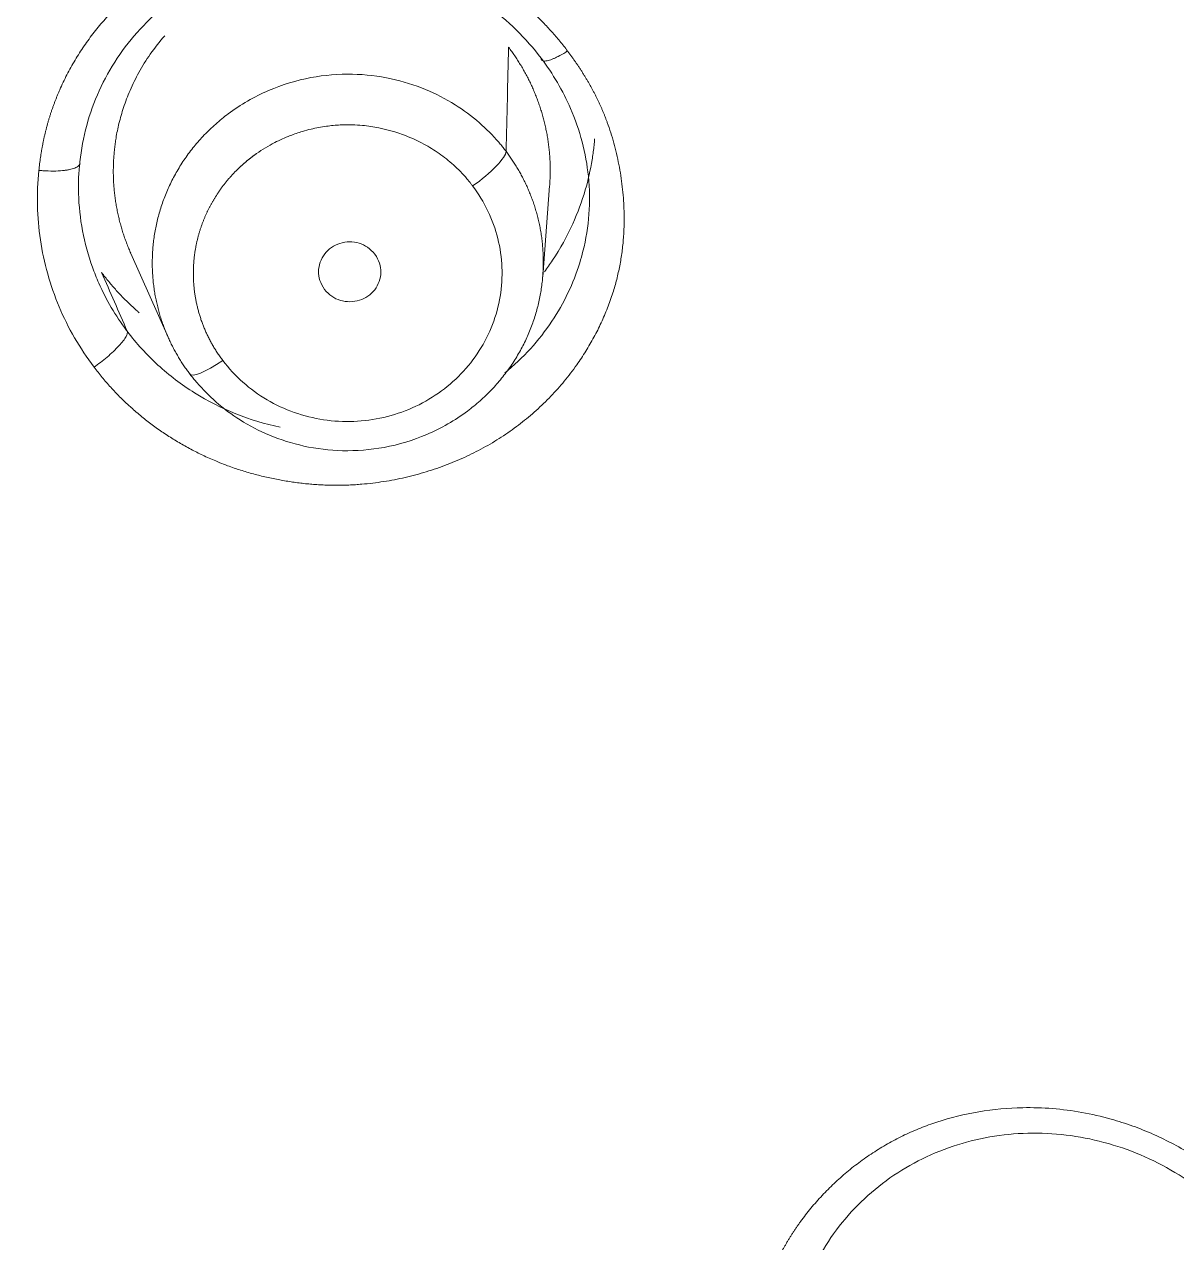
# Model space of a CAD drawing. Extents: x 6534 to 7663, y 0 to 827.
# Drawn here: x 7141.12 to 7149.49, y 554.48 to 563.33 of the extents above; entities that cross this region are included whole.
import ezdxf

# ---------------------------------------------------------------- set-up
doc = ezdxf.new("R2010")
doc.units = 0
doc.header["$LTSCALE"] = 30
doc.header["$MEASUREMENT"] = 0
doc.layers.add('1', color=7, linetype='CONTINUOUS')

msp = doc.modelspace()

# ---------------------------------------------------------------- linework, layer by layer
at = {"layer": '1', "color": 7, "linetype": 'Continuous', "lineweight": 13}
for p, q in [((7144.8708, 563.0797), (7144.8708, 563.0797)), ((7142.316, 560.7919), (7142.3169, 560.7897))]:
    msp.add_line(p, q, dxfattribs=at)
at = {"layer": '1', "color": 7, "linetype": 'Continuous', "lineweight": 18}
for p, q in [((7144.8824, 561.4935), (7144.9324, 562.1544)), ((7141.8908, 561.6624), (7142.1609, 561.0539))]:
    msp.add_line(p, q, dxfattribs=at)
for centre, major_axis, ratio, start_param, end_param in [((7103.3945, 533.9208), (62.577, 0), 0.961466, 0, 3.141593), ((7103.3945, 533.3075), (-60.5, 0), 0.961466, 2.420581, 4.712389), ((7103.3945, 533.4449), (60, 0), 0.961466, 4.72417, 7.853982), ((7103.3945, 533.4449), (-59.925, 0), 0.961466, 1.570796, 4.712389), ((7144.3731, 562.2353), (0.2396, 0.1806), 0.222596, 4.546714, 6.108598), ((7142.5582, 560.9676), (-0.2396, -0.1806), 0.222645, 6.229923, 7.687188)]:
    msp.add_ellipse(centre, major_axis=major_axis, ratio=ratio, start_param=start_param, end_param=end_param, dxfattribs=at)
at = {"layer": '1', "color": 7, "linetype": 'Continuous', "lineweight": 13}
for centre, major_axis, start_param, end_param in [((7103.3945, 533.6014), (61.9628, 0), 0.423959, 1.570796), ((7103.3945, 533.3075), (-59.425, 0), 1.570796, 4.70194), ((7103.3945, 533.3075), (-57.948, 0), 1.579187, 4.712389), ((7103.3945, 533.3519), (57.4031, 0), 4.721079, 7.853982)]:
    msp.add_ellipse(centre, major_axis=major_axis, ratio=0.961466, start_param=start_param, end_param=end_param, dxfattribs=at)
at = {"layer": '1', "color": 7, "linetype": 'Continuous', "lineweight": 18}
for points, knots in [([(7162.4657, 559.736), (7161.796, 561.5136), (7160.3818, 564.7819), (7157.9853, 569.1785), (7155.6445, 572.7775), (7153.4224, 575.7514), (7150.7787, 578.9033), (7147.1446, 582.6541), (7141.8762, 587.0998), (7135.6459, 591.1806), (7128.661, 594.6275), (7121.1835, 597.2821), (7112.6318, 599.1261), (7106.5858, 599.5652), (7103.3945, 599.5674)], [0, 0, 0, 0, 0.07653, 0.143833, 0.201258, 0.248805, 0.292455, 0.365644, 0.456731, 0.565701, 0.659195, 0.762747, 0.87635, 1, 1, 1, 1]), ([(7166.2936, 539.0744), (7166.2935, 540.2478), (7166.258, 541.4096), (7166.1199, 543.7065), (7166.0175, 544.8416), (7165.7502, 547.0816), (7165.5853, 548.1865), (7165.1975, 550.3635), (7164.9745, 551.4355), (7164.4752, 553.5441), (7164.1987, 554.5807), (7163.5967, 556.6166), (7163.2712, 557.6159), (7162.5755, 559.5754), (7161.8352, 561.4959), (7160.604, 564.2559), (7159.2649, 566.8924), (7157.8306, 569.4036), (7156.3131, 571.7885), (7154.7243, 574.0471), (7153.0753, 576.1799), (7151.3771, 578.1885), (7150.2189, 579.4458), (7149.343, 580.3589), (7148.9032, 580.8079), (7148.3874, 581.3188), (7148.1289, 581.571), (7147.9995, 581.6963), (7147.9347, 581.7587), (7147.9023, 581.7899), (7147.8862, 581.8055), (7147.8781, 581.8133), (7147.874, 581.8172), (7147.872, 581.8191), (7147.871, 581.8201), (7147.8705, 581.8205), (7147.8703, 581.8208), (7147.8701, 581.8209), (7146.3686, 583.2641), (7144.7968, 584.6285), (7141.532, 587.1895), (7139.839, 588.3862), (7136.3513, 590.6036), (7134.5567, 591.6244), (7130.8862, 593.4839), (7129.0103, 594.3227), (7125.1973, 595.8143), (7123.2602, 596.4671), (7119.3451, 597.585), (7117.3671, 598.0499), (7113.3896, 598.7921), (7111.3902, 599.0693), (7107.3893, 599.4377), (7105.3878, 599.529), (7103.3945, 599.5291)], [0, 0, 0, 0, 0.03125, 0.03125, 0.0625, 0.0625, 0.09375, 0.09375, 0.125, 0.125, 0.15625, 0.15625, 0.1875, 0.1875, 0.21875, 0.25, 0.28125, 0.3125, 0.34375, 0.375, 0.40625, 0.4375, 0.46875, 0.46875, 0.484375, 0.492187, 0.496094, 0.498047, 0.499023, 0.499512, 0.499756, 0.499878, 0.499939, 0.499969, 0.499985, 0.499992, 0.499992, 0.5, 0.5, 0.5625, 0.5625, 0.625, 0.625, 0.6875, 0.6875, 0.75, 0.75, 0.8125, 0.8125, 0.875, 0.875, 0.9375, 0.9375, 1, 1, 1, 1]), ([(7141.2232, 562.2659), (7141.224, 562.2738), (7141.2256, 562.2896), (7141.2284, 562.3132), (7141.2314, 562.3367), (7141.2346, 562.3601), (7141.2381, 562.3835), (7141.2419, 562.4067), (7141.246, 562.4298), (7141.2503, 562.4529), (7141.2549, 562.4758), (7141.2598, 562.4986), (7141.2649, 562.5214), (7141.2703, 562.544), (7141.276, 562.5666), (7141.2819, 562.589), (7141.2881, 562.6114), (7141.2946, 562.6336), (7141.3013, 562.6558), (7141.3083, 562.6778), (7141.3156, 562.6998), (7141.3231, 562.7216), (7141.331, 562.7434), (7141.3391, 562.765), (7141.3474, 562.7866), (7141.356, 562.808), (7141.365, 562.8294), (7141.3871, 562.8808), (7141.4254, 562.961), (7141.4846, 563.0675), (7141.5506, 563.1705), (7141.6236, 563.2699), (7141.7027, 563.3649), (7141.7874, 563.4549), (7141.8776, 563.5389), (7141.9731, 563.617), (7142.0741, 563.6893), (7142.2322, 563.7877), (7142.4588, 563.8967), (7142.7285, 563.9783), (7142.9737, 564.021), (7143.1882, 564.0368), (7143.3866, 564.0318), (7143.567, 564.0123), (7143.728, 563.9828), (7143.8866, 563.9418), (7144.0421, 563.8894), (7144.1933, 563.8265), (7144.339, 563.7539), (7144.4788, 563.6717), (7144.5804, 563.6021), (7144.6477, 563.5514), (7144.6836, 563.5232), (7144.7189, 563.4944), (7144.7535, 563.4648), (7144.7874, 563.4346), (7144.8207, 563.4037), (7144.8533, 563.3721), (7144.8852, 563.3399), (7144.9165, 563.3069), (7144.9471, 563.2734), (7144.9771, 563.2391), (7145.0063, 563.2042), (7145.035, 563.1687), (7145.0535, 563.1445), (7145.0627, 563.1324)], [0, 0, 0, 0, 0.004808, 0.009602, 0.014384, 0.019154, 0.023912, 0.02866, 0.033398, 0.038126, 0.042845, 0.047557, 0.05226, 0.056957, 0.061648, 0.066333, 0.071014, 0.07569, 0.080363, 0.085032, 0.0897, 0.094366, 0.099031, 0.103696, 0.108362, 0.113029, 0.117698, 0.122369, 0.146918, 0.171464, 0.196094, 0.220898, 0.245964, 0.270767, 0.295482, 0.320205, 0.345031, 0.370057, 0.431928, 0.494712, 0.536844, 0.578841, 0.621121, 0.653054, 0.684794, 0.716518, 0.748402, 0.780162, 0.811677, 0.843107, 0.874609, 0.883533, 0.892446, 0.901353, 0.910257, 0.919161, 0.928071, 0.93699, 0.945922, 0.954871, 0.96384, 0.972834, 0.981856, 0.99091, 1, 1, 1, 1]), ([(7141.5202, 562.3273), (7141.5298, 562.4165), (7141.5465, 562.505), (7141.5936, 562.6782), (7141.6242, 562.7628), (7141.6984, 562.9263), (7141.7421, 563.0051), (7141.8415, 563.1547), (7141.8972, 563.2256), (7142.0195, 563.3578), (7142.0859, 563.4191), (7142.2279, 563.5308), (7142.3034, 563.5812), (7142.4617, 563.6698), (7142.5445, 563.7081), (7142.7153, 563.7721), (7142.8035, 563.7977), (7142.983, 563.8357), (7143.0745, 563.8482), (7143.2589, 563.8599), (7143.3518, 563.8591), (7143.537, 563.8444), (7143.6294, 563.8306), (7143.8115, 563.7901), (7143.9013, 563.7635), (7144.0764, 563.698), (7144.1617, 563.6592), (7144.3258, 563.5705), (7144.4047, 563.5205), (7144.554, 563.4103), (7144.6245, 563.3501), (7144.7555, 563.2211), (7144.816, 563.1521), (7144.8708, 563.0796)], [0, 0, 0, 0, 0.0625, 0.0625, 0.125, 0.125, 0.1875, 0.1875, 0.25, 0.25, 0.3125, 0.3125, 0.375, 0.375, 0.4375, 0.4375, 0.5, 0.5, 0.5625, 0.5625, 0.625, 0.625, 0.6875, 0.6875, 0.75, 0.75, 0.8125, 0.8125, 0.875, 0.875, 0.9375, 0.9375, 1, 1, 1, 1]), ([(7141.8901, 561.664), (7141.8855, 561.6744), (7141.8759, 561.6967), (7141.8622, 561.731), (7141.8488, 561.7671), (7141.8363, 561.8035), (7141.8248, 561.8403), (7141.8142, 561.8775), (7141.8046, 561.915), (7141.796, 561.9528), (7141.7883, 561.9909), (7141.7817, 562.0292), (7141.776, 562.0678), (7141.7714, 562.1065), (7141.7678, 562.1455), (7141.7652, 562.1846), (7141.7637, 562.2239), (7141.7632, 562.2632), (7141.7638, 562.3027), (7141.7655, 562.3421), (7141.7682, 562.3817), (7141.772, 562.4212), (7141.7769, 562.4607), (7141.7862, 562.5227), (7141.8041, 562.6105), (7141.8373, 562.7265), (7141.8845, 562.8507), (7141.9485, 562.981), (7142.0318, 563.1149), (7142.0994, 563.2013), (7142.1368, 563.244), (7142.1368, 563.2441)], [0, 0, 0, 0, 0.020202, 0.04292, 0.065686, 0.088501, 0.111366, 0.134279, 0.157242, 0.180253, 0.203314, 0.226424, 0.249583, 0.272791, 0.296047, 0.319353, 0.342708, 0.366112, 0.389564, 0.413066, 0.436616, 0.460216, 0.483864, 0.507561, 0.571986, 0.643477, 0.722029, 0.807635, 0.900286, 0.999976, 1, 1, 1, 1]), ([(7144.6341, 563.16), (7144.6417, 563.1499), (7144.6568, 563.1296), (7144.6785, 563.0985), (7144.6994, 563.0668), (7144.7196, 563.0346), (7144.739, 563.0019), (7144.7576, 562.9686), (7144.7753, 562.9348), (7144.7923, 562.9005), (7144.8083, 562.8658), (7144.8235, 562.8306), (7144.8378, 562.795), (7144.8511, 562.7589), (7144.8636, 562.7225), (7144.8751, 562.6857), (7144.8857, 562.6485), (7144.8953, 562.6111), (7144.9039, 562.5733), (7144.9116, 562.5352), (7144.9183, 562.4969), (7144.9239, 562.4583), (7144.9285, 562.4196), (7144.9321, 562.3806), (7144.9347, 562.3415), (7144.9362, 562.3023), (7144.9367, 562.2629), (7144.9361, 562.2235), (7144.9346, 562.1866), (7144.933, 562.1628), (7144.9322, 562.1522)], [0, 0, 0, 0, 0.034936, 0.069948, 0.105036, 0.140199, 0.175438, 0.210753, 0.246144, 0.281611, 0.317155, 0.352775, 0.388471, 0.424244, 0.460094, 0.496021, 0.532025, 0.568106, 0.604264, 0.6405, 0.676813, 0.713204, 0.749672, 0.786219, 0.822843, 0.859546, 0.896327, 0.933186, 0.970124, 1, 1, 1, 1]), ([(7144.8708, 563.0797), (7144.9567, 562.966), (7145.1176, 562.6914), (7145.2444, 562.2083), (7145.2166, 561.8256), (7145.1597, 561.6218), (7145.1511, 561.5941)], [0, 0, 0, 0, 0.261834, 0.587853, 0.943566, 1, 1, 1, 1]), ([(7144.6157, 562.4042), (7144.6123, 562.4086), (7144.6055, 562.4175), (7144.5951, 562.4308), (7144.5845, 562.4439), (7144.5737, 562.4569), (7144.5235, 562.5162), (7144.4208, 562.6196), (7144.2433, 562.7514), (7144.028, 562.8625), (7143.7764, 562.941), (7143.4939, 562.9741), (7143.19, 562.9489), (7142.8799, 562.8547), (7142.6704, 562.7337), (7142.551, 562.6405), (7142.5066, 562.6028), (7142.4643, 562.5638), (7142.4241, 562.5235), (7142.3859, 562.482), (7142.3499, 562.4395), (7142.3159, 562.3961), (7142.2841, 562.3518), (7142.2544, 562.3069), (7142.2267, 562.2612), (7142.2012, 562.2151), (7142.1777, 562.1685), (7142.1563, 562.1216), (7142.1368, 562.0745), (7142.1194, 562.0272), (7142.104, 561.9797), (7142.0904, 561.9323), (7142.0788, 561.885), (7142.069, 561.8378), (7142.061, 561.7908), (7142.0548, 561.744), (7142.0503, 561.6977), (7142.0474, 561.6517), (7142.0462, 561.6061), (7142.0465, 561.5611), (7142.0484, 561.5166), (7142.0516, 561.4727), (7142.0563, 561.4295), (7142.0624, 561.3869), (7142.0697, 561.345), (7142.0782, 561.3039), (7142.0879, 561.2636), (7142.0988, 561.224), (7142.1107, 561.1853), (7142.1236, 561.1474), (7142.1375, 561.1104), (7142.1522, 561.0743), (7142.1678, 561.039), (7142.1842, 561.0047), (7142.2014, 560.9712), (7142.2192, 560.9387), (7142.2377, 560.9071), (7142.2567, 560.8764), (7142.2763, 560.8467), (7142.2963, 560.8178), (7142.3102, 560.7991), (7142.3171, 560.7898)], [0, 0, 0, 0, 0.003868, 0.007742, 0.011622, 0.015507, 0.019397, 0.06511, 0.115266, 0.16986, 0.228891, 0.292354, 0.360244, 0.432556, 0.509282, 0.522646, 0.535891, 0.549015, 0.562019, 0.574904, 0.587668, 0.600313, 0.612837, 0.625242, 0.637526, 0.649691, 0.661736, 0.673661, 0.685466, 0.697151, 0.708716, 0.720162, 0.731487, 0.742693, 0.753779, 0.764745, 0.775591, 0.786318, 0.796924, 0.807411, 0.817779, 0.828026, 0.838154, 0.848162, 0.858051, 0.867819, 0.877469, 0.886998, 0.896408, 0.905698, 0.914869, 0.92392, 0.932851, 0.941663, 0.950356, 0.958928, 0.967382, 0.975716, 0.98393, 0.992025, 1, 1, 1, 1]), ([(7144.894, 561.5293), (7144.9145, 561.5568), (7144.9926, 561.6675), (7145.1013, 561.863), (7145.193, 562.1103), (7145.2305, 562.2766), (7145.2444, 562.366), (7145.2478, 562.3892), (7145.2508, 562.4124), (7145.2535, 562.4357), (7145.2559, 562.4589), (7145.2576, 562.4785), (7145.2586, 562.4904), (7145.2589, 562.4945)], [0, 0, 0, 0, 0.097429, 0.385578, 0.637457, 0.853108, 0.875681, 0.898225, 0.920739, 0.943223, 0.965678, 0.988103, 1, 1, 1, 1]), ([(7141.6584, 561.4464), (7141.6415, 561.4847), (7141.5578, 561.6937), (7141.5015, 561.9926), (7141.512, 562.2513), (7141.5202, 562.3273)], [0, 0, 0, 0, 0.138665, 0.745525, 1, 1, 1, 1]), ([(7142.3171, 560.7898), (7142.3205, 560.7853), (7142.3274, 560.7763), (7142.3379, 560.763), (7142.3485, 560.7499), (7142.3591, 560.737), (7142.4088, 560.6785), (7142.5104, 560.5759), (7142.6864, 560.4446), (7142.9004, 560.3333), (7143.1514, 560.254), (7143.4342, 560.2199), (7143.7392, 560.2442), (7144.0512, 560.3383), (7144.2621, 560.46), (7144.3822, 560.5538), (7144.4267, 560.5916), (7144.4691, 560.6308), (7144.5094, 560.6712), (7144.5476, 560.7128), (7144.5837, 560.7555), (7144.6177, 560.799), (7144.6496, 560.8434), (7144.6793, 560.8886), (7144.707, 560.9343), (7144.7325, 560.9806), (7144.756, 561.0272), (7144.7774, 561.0743), (7144.7967, 561.1215), (7144.8141, 561.169), (7144.8295, 561.2165), (7144.8429, 561.264), (7144.8545, 561.3114), (7144.8642, 561.3586), (7144.8721, 561.4057), (7144.8783, 561.4524), (7144.8827, 561.4988), (7144.8854, 561.5448), (7144.8866, 561.5904), (7144.8862, 561.6354), (7144.8843, 561.6799), (7144.8809, 561.7237), (7144.8762, 561.7669), (7144.8701, 561.8094), (7144.8627, 561.8512), (7144.8541, 561.8922), (7144.8443, 561.9325), (7144.8334, 561.9719), (7144.8215, 562.0106), (7144.8086, 562.0483), (7144.7947, 562.0852), (7144.7799, 562.1212), (7144.7643, 562.1563), (7144.748, 562.1905), (7144.7309, 562.2238), (7144.7131, 562.2562), (7144.6947, 562.2876), (7144.6758, 562.3181), (7144.6563, 562.3477), (7144.6364, 562.3764), (7144.6226, 562.395), (7144.6157, 562.4042)], [0, 0, 0, 0, 0.003921, 0.007817, 0.011689, 0.015536, 0.019358, 0.064573, 0.114371, 0.16875, 0.227711, 0.291254, 0.359377, 0.43208, 0.50936, 0.522766, 0.53605, 0.549213, 0.562254, 0.575174, 0.587972, 0.600648, 0.613202, 0.625635, 0.637946, 0.650136, 0.662203, 0.674149, 0.685973, 0.697676, 0.709256, 0.720715, 0.732052, 0.743267, 0.75436, 0.765331, 0.776181, 0.786908, 0.797514, 0.807998, 0.81836, 0.8286, 0.838718, 0.848715, 0.858589, 0.868342, 0.877972, 0.887481, 0.896868, 0.906133, 0.915276, 0.924297, 0.933196, 0.941973, 0.950628, 0.959162, 0.967573, 0.975863, 0.98403, 0.992076, 1, 1, 1, 1]), ([(7141.6232, 560.8367), (7141.5189, 560.9748), (7141.3513, 561.2656), (7141.2123, 561.7597), (7141.2049, 562.0945), (7141.2232, 562.2658)], [0, 0, 0, 0, 0.333339, 0.666678, 1, 1, 1, 1]), ([(7141.6785, 561.5233), (7141.687, 561.5123), (7141.7038, 561.4902), (7141.7301, 561.4578), (7141.7572, 561.4258), (7141.785, 561.3943), (7141.8136, 561.3633), (7141.8429, 561.3328), (7141.873, 561.3029), (7141.9039, 561.2736), (7141.9304, 561.2495), (7141.9466, 561.2352), (7141.9522, 561.2303)], [0, 0, 0, 0, 0.10402, 0.208285, 0.312794, 0.417549, 0.522549, 0.627793, 0.733282, 0.839017, 0.944996, 1, 1, 1, 1]), ([(7146.4803, 554.0891), (7146.4828, 554.0967), (7146.4878, 554.1118), (7146.4956, 554.1344), (7146.5036, 554.1568), (7146.5119, 554.179), (7146.5204, 554.2012), (7146.5291, 554.2231), (7146.5381, 554.2449), (7146.5473, 554.2666), (7146.5568, 554.2881), (7146.5665, 554.3095), (7146.5764, 554.3307), (7146.5866, 554.3518), (7146.597, 554.3727), (7146.6077, 554.3934), (7146.6186, 554.4141), (7146.6298, 554.4345), (7146.6412, 554.4548), (7146.6528, 554.475), (7146.6647, 554.495), (7146.6768, 554.5149), (7146.6892, 554.5346), (7146.7018, 554.5541), (7146.7147, 554.5735), (7146.7278, 554.5928), (7146.7411, 554.6119), (7146.774, 554.6577), (7146.829, 554.7286), (7146.9103, 554.821), (7146.9975, 554.9085), (7147.0908, 554.9912), (7147.1893, 555.0684), (7147.2922, 555.1394), (7147.3992, 555.2035), (7147.5102, 555.2608), (7147.6254, 555.3112), (7147.8026, 555.3757), (7148.0496, 555.4367), (7148.3332, 555.4623), (7148.5842, 555.4548), (7148.7991, 555.427), (7148.9937, 555.3822), (7149.1672, 555.3268), (7149.3194, 555.2657), (7149.4667, 555.1937), (7149.6083, 555.1113), (7149.7433, 555.0196), (7149.8708, 554.9194), (7149.9903, 554.8111), (7150.075, 554.7228), (7150.1302, 554.6598), (7150.1594, 554.625), (7150.1877, 554.5897), (7150.2153, 554.5538), (7150.242, 554.5175), (7150.268, 554.4806), (7150.2932, 554.4432), (7150.3175, 554.4052), (7150.3411, 554.3668), (7150.3638, 554.3278), (7150.3857, 554.2883), (7150.4068, 554.2483), (7150.4272, 554.2078), (7150.44, 554.1805), (7150.4464, 554.1668)], [0, 0, 0, 0, 0.004808, 0.009602, 0.014384, 0.019154, 0.023913, 0.02866, 0.033398, 0.038126, 0.042845, 0.047556, 0.052259, 0.056955, 0.061645, 0.06633, 0.071009, 0.075685, 0.080356, 0.085025, 0.089692, 0.094357, 0.099021, 0.103684, 0.108348, 0.113014, 0.117681, 0.12235, 0.146916, 0.171479, 0.19613, 0.220956, 0.246047, 0.270868, 0.295601, 0.32034, 0.345183, 0.370225, 0.432124, 0.49494, 0.537084, 0.579096, 0.621393, 0.653313, 0.685037, 0.716739, 0.748597, 0.780298, 0.811763, 0.843149, 0.874616, 0.883542, 0.892458, 0.901366, 0.910271, 0.919177, 0.928087, 0.937006, 0.945937, 0.954884, 0.963852, 0.972843, 0.981863, 0.990914, 1, 1, 1, 1]), ([(7150.2297, 554.1554), (7150.1918, 554.2373), (7150.1475, 554.3168), (7150.0468, 554.4693), (7149.9905, 554.5422), (7149.8675, 554.6799), (7149.8007, 554.7447), (7149.6582, 554.8644), (7149.5825, 554.9194), (7149.424, 555.0186), (7149.3411, 555.0627), (7149.1701, 555.1388), (7149.082, 555.171), (7148.9022, 555.2225), (7148.8107, 555.2419), (7148.626, 555.2675), (7148.533, 555.2737), (7148.3474, 555.2725), (7148.2549, 555.2652), (7148.0724, 555.237), (7147.9824, 555.2161), (7147.807, 555.1612), (7147.7216, 555.1271), (7147.5575, 555.0463), (7147.4787, 554.9997), (7147.3297, 554.8949), (7147.2594, 554.8368), (7147.1292, 554.7103), (7147.0692, 554.642), (7146.9608, 554.497), (7146.9125, 554.4203), (7146.8287, 554.2604), (7146.7932, 554.1772), (7146.7644, 554.0918)], [0, 0, 0, 0, 0.0625, 0.0625, 0.125, 0.125, 0.1875, 0.1875, 0.25, 0.25, 0.3125, 0.3125, 0.375, 0.375, 0.4375, 0.4375, 0.5, 0.5, 0.5625, 0.5625, 0.625, 0.625, 0.6875, 0.6875, 0.75, 0.75, 0.8125, 0.8125, 0.875, 0.875, 0.9375, 0.9375, 1, 1, 1, 1])]:
    msp.add_open_spline(points, degree=3, knots=knots, dxfattribs=at)
at = {"layer": '1', "color": 7, "linetype": 'Continuous', "lineweight": 13}
for points, knots in [([(7145.0627, 563.1324), (7145.0676, 563.1259), (7145.0773, 563.113), (7145.0915, 563.0935), (7145.1055, 563.0739), (7145.1192, 563.0543), (7145.1327, 563.0347), (7145.1458, 563.015), (7145.1587, 562.9953), (7145.1714, 562.9755), (7145.1837, 562.9557), (7145.1958, 562.9359), (7145.2076, 562.916), (7145.2191, 562.896), (7145.2303, 562.8761), (7145.2413, 562.856), (7145.252, 562.836), (7145.2624, 562.8159), (7145.2725, 562.7957), (7145.2824, 562.7755), (7145.2919, 562.7553), (7145.3013, 562.735), (7145.3103, 562.7147), (7145.319, 562.6944), (7145.3275, 562.674), (7145.3357, 562.6535), (7145.3436, 562.6331), (7145.3578, 562.5952), (7145.3769, 562.5392), (7145.3992, 562.4641), (7145.4187, 562.387), (7145.4412, 562.2812), (7145.4619, 562.1471), (7145.4729, 562.004), (7145.4743, 561.8803), (7145.4695, 561.7763), (7145.4589, 561.6739), (7145.4425, 561.5731), (7145.4203, 561.4737), (7145.3908, 561.3712), (7145.3535, 561.2659), (7145.3078, 561.1585), (7145.2551, 561.0537), (7145.1958, 560.9516), (7145.1246, 560.8445), (7145.0406, 560.7345), (7144.9424, 560.624), (7144.8363, 560.5213), (7144.7216, 560.4255), (7144.5988, 560.3374), (7144.4683, 560.2577), (7144.3316, 560.1877), (7144.1877, 560.1267), (7144.0379, 560.0751), (7143.8835, 560.0338), (7143.727, 560.0036), (7143.6059, 559.989), (7143.5218, 559.9828), (7143.4751, 559.9803), (7143.4283, 559.9789), (7143.3816, 559.9784), (7143.3348, 559.979), (7143.288, 559.9805), (7143.2412, 559.9831), (7143.1944, 559.9867), (7143.1476, 559.9913), (7143.1007, 559.9969), (7143.0538, 560.0035), (7143.0069, 560.0111), (7142.96, 560.0196), (7142.9288, 560.0261), (7142.9132, 560.0294)], [0, 0, 0, 0, 0.004832, 0.009643, 0.014433, 0.019204, 0.023955, 0.028687, 0.033401, 0.038097, 0.042776, 0.047438, 0.052084, 0.056714, 0.061329, 0.065929, 0.070515, 0.075088, 0.079647, 0.084195, 0.08873, 0.093255, 0.097769, 0.102273, 0.106767, 0.111253, 0.115731, 0.120201, 0.135993, 0.152075, 0.16847, 0.185198, 0.219107, 0.252894, 0.274925, 0.296703, 0.318285, 0.339729, 0.361095, 0.382445, 0.40692, 0.431335, 0.455769, 0.480302, 0.505014, 0.535604, 0.565805, 0.595777, 0.62568, 0.656329, 0.686742, 0.717097, 0.74757, 0.779074, 0.810217, 0.841177, 0.872134, 0.881224, 0.890302, 0.899371, 0.908437, 0.917505, 0.92658, 0.935667, 0.94477, 0.953894, 0.963044, 0.972225, 0.981442, 0.990699, 1, 1, 1, 1]), ([(7145.0627, 563.1324), (7145.0581, 563.1295), (7145.0331, 563.1141), (7145.001, 563.0963), (7144.9695, 563.0813), (7144.9492, 563.0728), (7144.9308, 563.0663), (7144.9076, 563.0602), (7144.8837, 563.0587), (7144.872, 563.0676), (7144.8708, 563.077), (7144.8708, 563.0797)], [0, 0, 0, 0, 0.039631, 0.219096, 0.308828, 0.398561, 0.488293, 0.578026, 0.75749, 0.936955, 1, 1, 1, 1]), ([(7142.5581, 560.885), (7142.5548, 560.8894), (7142.5482, 560.8983), (7142.5386, 560.9117), (7142.5292, 560.9252), (7142.5201, 560.9387), (7142.5112, 560.9523), (7142.5026, 560.966), (7142.4942, 560.9797), (7142.4861, 560.9935), (7142.4783, 561.0074), (7142.4706, 561.0212), (7142.4633, 561.0352), (7142.4561, 561.0491), (7142.4492, 561.0631), (7142.4426, 561.0771), (7142.4362, 561.0911), (7142.43, 561.1052), (7142.4241, 561.1193), (7142.4184, 561.1333), (7142.4129, 561.1474), (7142.4076, 561.1615), (7142.4026, 561.1756), (7142.3978, 561.1897), (7142.3933, 561.2038), (7142.3889, 561.2178), (7142.3848, 561.2319), (7142.3809, 561.2459), (7142.3772, 561.2599), (7142.3737, 561.2739), (7142.3705, 561.2878), (7142.3674, 561.3018), (7142.3645, 561.3156), (7142.3619, 561.3295), (7142.3594, 561.3433), (7142.3572, 561.3571), (7142.3551, 561.3708), (7142.3533, 561.3845), (7142.3516, 561.3981), (7142.3501, 561.4116), (7142.3488, 561.4252), (7142.3477, 561.4386), (7142.3468, 561.452), (7142.346, 561.4653), (7142.3454, 561.4786), (7142.345, 561.4918), (7142.3447, 561.5049), (7142.3447, 561.518), (7142.3447, 561.531), (7142.345, 561.5439), (7142.3454, 561.5567), (7142.3459, 561.5694), (7142.3467, 561.5821), (7142.3475, 561.5947), (7142.3485, 561.6072), (7142.3497, 561.6196), (7142.351, 561.632), (7142.3524, 561.6442), (7142.354, 561.6564), (7142.3557, 561.6684), (7142.3575, 561.6804), (7142.3594, 561.6923), (7142.3615, 561.7041), (7142.3637, 561.7158), (7142.366, 561.7274), (7142.3685, 561.7389), (7142.371, 561.7503), (7142.3737, 561.7616), (7142.3765, 561.7728), (7142.3793, 561.7839), (7142.3823, 561.7949), (7142.3854, 561.8058), (7142.3886, 561.8166), (7142.3918, 561.8273), (7142.3952, 561.8379), (7142.3987, 561.8484), (7142.4022, 561.8588), (7142.4058, 561.869), (7142.4095, 561.8792), (7142.4133, 561.8893), (7142.4172, 561.8993), (7142.4211, 561.9091), (7142.4251, 561.9189), (7142.4292, 561.9285), (7142.4333, 561.9381), (7142.4375, 561.9475), (7142.4418, 561.9568), (7142.4461, 561.9661), (7142.4505, 561.9752), (7142.455, 561.9842), (7142.4595, 561.9931), (7142.464, 562.0019), (7142.4686, 562.0106), (7142.4733, 562.0192), (7142.478, 562.0277), (7142.4827, 562.0361), (7142.4874, 562.0443), (7142.4923, 562.0525), (7142.4971, 562.0606), (7142.502, 562.0686), (7142.5069, 562.0764), (7142.5118, 562.0842), (7142.5168, 562.0918), (7142.5218, 562.0994), (7142.5268, 562.1069), (7142.5318, 562.1142), (7142.5369, 562.1215), (7142.5419, 562.1286), (7142.547, 562.1357), (7142.5521, 562.1426), (7142.5572, 562.1495), (7142.5624, 562.1562), (7142.5675, 562.1629), (7142.5726, 562.1695), (7142.5778, 562.1759), (7142.5829, 562.1823), (7142.5881, 562.1886), (7142.5932, 562.1948), (7142.5984, 562.2009), (7142.6035, 562.2069), (7142.6087, 562.2128), (7142.6138, 562.2186), (7142.6189, 562.2243), (7142.624, 562.23), (7142.6291, 562.2355), (7142.6342, 562.241), (7142.6393, 562.2463), (7142.6444, 562.2516), (7142.6495, 562.2568), (7142.6545, 562.2619), (7142.6595, 562.267), (7142.6645, 562.2719), (7142.6695, 562.2768), (7142.6745, 562.2815), (7142.6794, 562.2862), (7142.6843, 562.2909), (7142.6892, 562.2954), (7142.694, 562.2999), (7142.6989, 562.3042), (7142.7037, 562.3085), (7142.7084, 562.3128), (7142.7132, 562.3169), (7142.7179, 562.321), (7142.7226, 562.325), (7142.7272, 562.3289), (7142.7318, 562.3328), (7142.7364, 562.3366), (7142.7409, 562.3403), (7142.7454, 562.3439), (7142.7499, 562.3475), (7142.7543, 562.351), (7142.7586, 562.3544), (7142.763, 562.3578), (7142.7673, 562.3611), (7142.7715, 562.3643), (7142.7757, 562.3675), (7142.7799, 562.3706), (7142.784, 562.3737), (7142.7881, 562.3766), (7142.7921, 562.3796), (7142.796, 562.3824), (7142.8, 562.3852), (7142.8443, 562.4165), (7142.925, 562.4654), (7143.0383, 562.5164), (7143.1275, 562.5468), (7143.2151, 562.5701), (7143.3064, 562.5873), (7143.4068, 562.5966), (7143.4944, 562.5975), (7143.5686, 562.5931), (7143.6924, 562.5781), (7143.8456, 562.5389), (7143.9893, 562.4742), (7144.0755, 562.4246), (7144.1298, 562.389), (7144.1831, 562.3492), (7144.2349, 562.3052), (7144.2849, 562.2571), (7144.3219, 562.2165), (7144.3469, 562.1865), (7144.3607, 562.1693), (7144.3692, 562.1582), (7144.3732, 562.1529)], [0, 0, 0, 0, 0.004832, 0.009642, 0.014431, 0.019198, 0.023943, 0.028667, 0.033368, 0.038049, 0.042707, 0.047344, 0.05196, 0.056553, 0.061125, 0.065676, 0.070204, 0.074711, 0.079197, 0.08366, 0.088102, 0.092523, 0.096921, 0.101299, 0.105654, 0.109988, 0.1143, 0.11859, 0.122859, 0.127106, 0.131331, 0.135535, 0.139717, 0.143878, 0.148017, 0.152134, 0.156229, 0.160303, 0.164355, 0.168386, 0.172394, 0.176382, 0.180347, 0.184291, 0.188213, 0.192114, 0.195993, 0.19985, 0.203685, 0.207499, 0.211291, 0.215062, 0.218811, 0.222538, 0.226244, 0.229928, 0.23359, 0.23723, 0.240849, 0.244447, 0.248022, 0.251576, 0.255108, 0.258619, 0.262108, 0.265575, 0.269021, 0.272445, 0.275847, 0.279228, 0.282587, 0.285924, 0.28924, 0.292534, 0.295806, 0.299057, 0.302286, 0.305493, 0.308679, 0.311843, 0.314985, 0.318106, 0.321205, 0.324283, 0.327338, 0.330372, 0.333385, 0.336376, 0.339345, 0.342292, 0.345218, 0.348122, 0.351004, 0.353865, 0.356704, 0.359522, 0.362317, 0.365092, 0.367844, 0.370575, 0.373284, 0.375972, 0.378637, 0.381282, 0.383904, 0.386505, 0.389084, 0.391642, 0.394177, 0.396692, 0.399184, 0.401655, 0.404104, 0.406532, 0.408938, 0.411322, 0.413684, 0.416025, 0.418345, 0.420642, 0.422918, 0.425172, 0.427405, 0.429616, 0.431805, 0.433973, 0.436119, 0.438243, 0.440346, 0.442427, 0.444486, 0.446524, 0.44854, 0.450534, 0.452507, 0.454458, 0.456387, 0.458295, 0.460181, 0.462045, 0.463888, 0.465709, 0.467508, 0.469286, 0.471042, 0.472776, 0.474489, 0.47618, 0.47785, 0.479498, 0.481124, 0.482728, 0.484311, 0.485872, 0.487412, 0.488929, 0.490426, 0.4919, 0.493353, 0.494784, 0.496194, 0.497581, 0.498948, 0.543054, 0.578533, 0.605381, 0.623592, 0.655956, 0.684566, 0.709417, 0.730505, 0.747828, 0.815777, 0.864408, 0.88261, 0.901287, 0.920436, 0.940057, 0.960147, 0.980706, 0.987795, 0.994227, 1, 1, 1, 1]), ([(7141.2232, 562.2659), (7141.2325, 562.265), (7141.2692, 562.2618), (7141.3304, 562.2598), (7141.3854, 562.2626), (7141.4216, 562.2669), (7141.4446, 562.2709), (7141.465, 562.2758), (7141.4901, 562.2841), (7141.5143, 562.2976), (7141.5231, 562.3141), (7141.5211, 562.3245), (7141.5202, 562.3273)], [0, 0, 0, 0, 0.050555, 0.200048, 0.34954, 0.424286, 0.499032, 0.573778, 0.648525, 0.798017, 0.947509, 1, 1, 1, 1]), ([(7144.3732, 562.1529), (7144.4162, 562.0958), (7144.4534, 562.0346), (7144.5147, 561.9065), (7144.5388, 561.8395), (7144.5729, 561.7023), (7144.583, 561.6321), (7144.5886, 561.4911), (7144.5842, 561.4203), (7144.5612, 561.281), (7144.5425, 561.2125), (7144.4917, 561.0801), (7144.4595, 561.0164), (7144.3828, 560.8961), (7144.3383, 560.8396), (7144.2386, 560.736), (7144.1835, 560.689), (7144.0648, 560.606), (7144.0012, 560.5702), (7143.868, 560.5111), (7143.7984, 560.4879), (7143.6557, 560.4549), (7143.5827, 560.4452), (7143.4361, 560.4396), (7143.3625, 560.4437), (7143.2176, 560.4657), (7143.1462, 560.4835), (7143.0085, 560.5322), (7142.9422, 560.5631), (7142.817, 560.6367), (7142.7582, 560.6794), (7142.6503, 560.7751), (7142.6013, 560.828), (7142.5581, 560.885)], [0, 0, 0, 0, 0.0625, 0.0625, 0.125, 0.125, 0.1875, 0.1875, 0.25, 0.25, 0.3125, 0.3125, 0.375, 0.375, 0.4375, 0.4375, 0.5, 0.5, 0.5625, 0.5625, 0.625, 0.625, 0.6875, 0.6875, 0.75, 0.75, 0.8125, 0.8125, 0.875, 0.875, 0.9375, 0.9375, 1, 1, 1, 1]), ([(7145.1511, 561.5941), (7145.105, 561.4447), (7144.9647, 561.1509), (7144.7403, 560.9036), (7144.6075, 560.7941)], [0, 0, 0, 0, 0.487192, 1, 1, 1, 1]), ([(7141.8643, 561.097), (7141.8626, 561.0993), (7141.7808, 561.208), (7141.712, 561.3256), (7141.6584, 561.4464)], [0, 0, 0, 0, 0.021067, 1, 1, 1, 1]), ([(7141.6232, 560.8367), (7141.6383, 560.8473), (7141.654, 560.8587), (7141.686, 560.8832), (7141.7022, 560.8962), (7141.7339, 560.9229), (7141.7495, 560.9367), (7141.7786, 560.9641), (7141.7922, 560.9777), (7141.8163, 561.0038), (7141.8268, 561.0162), (7141.8442, 561.0389), (7141.851, 561.0493), (7141.8608, 561.0674), (7141.8638, 561.0751), (7141.8664, 561.088), (7141.866, 561.0931), (7141.8643, 561.097)], [0, 0, 0, 0, 0.125, 0.125, 0.25, 0.25, 0.375, 0.375, 0.5, 0.5, 0.625, 0.625, 0.75, 0.75, 0.875, 0.875, 1, 1, 1, 1]), ([(7142.976, 560.4007), (7142.755, 560.4466), (7142.5428, 560.5317), (7142.2587, 560.7096), (7142.1696, 560.7772), (7142.0057, 560.9269), (7141.9308, 561.009), (7141.8644, 561.0971)], [0, 0, 0, 0, 0.5, 0.5, 0.75, 0.75, 1, 1, 1, 1])]:
    msp.add_open_spline(points, degree=3, knots=knots, dxfattribs=at)
for points, degree in [([(7144.6341, 563.16), (7144.6281, 562.9081), (7144.622, 562.6562), (7144.6159, 562.4043)], 3), ([(7141.8643, 561.097), (7141.8334, 561.1681), (7141.7714, 561.3101), (7141.7095, 561.4522), (7141.6785, 561.5233)], 3), ([(7142.9132, 560.0294), (7142.5262, 560.1093), (7141.8565, 560.5277), (7141.6232, 560.8367)], 2)]:
    msp.add_open_spline(points, degree=degree, dxfattribs=at)
at = {"layer": '1', "color": 7, "linetype": 'Continuous', "lineweight": 18}
for points in [[(7143.6635, 561.6572), (7143.6289, 561.6972), (7143.5547, 561.7503), (7143.4036, 561.749), (7143.2875, 561.6687), (7143.2381, 561.5305), (7143.2678, 561.4456), (7143.2968, 561.401)], [(7143.2968, 561.401), (7143.3314, 561.361), (7143.4056, 561.3079), (7143.5567, 561.3092), (7143.6728, 561.3895), (7143.7223, 561.5277), (7143.6925, 561.6127), (7143.6635, 561.6572)]]:
    msp.add_open_spline(points, degree=3, dxfattribs=at)

doc.saveas('drawing.dxf')
